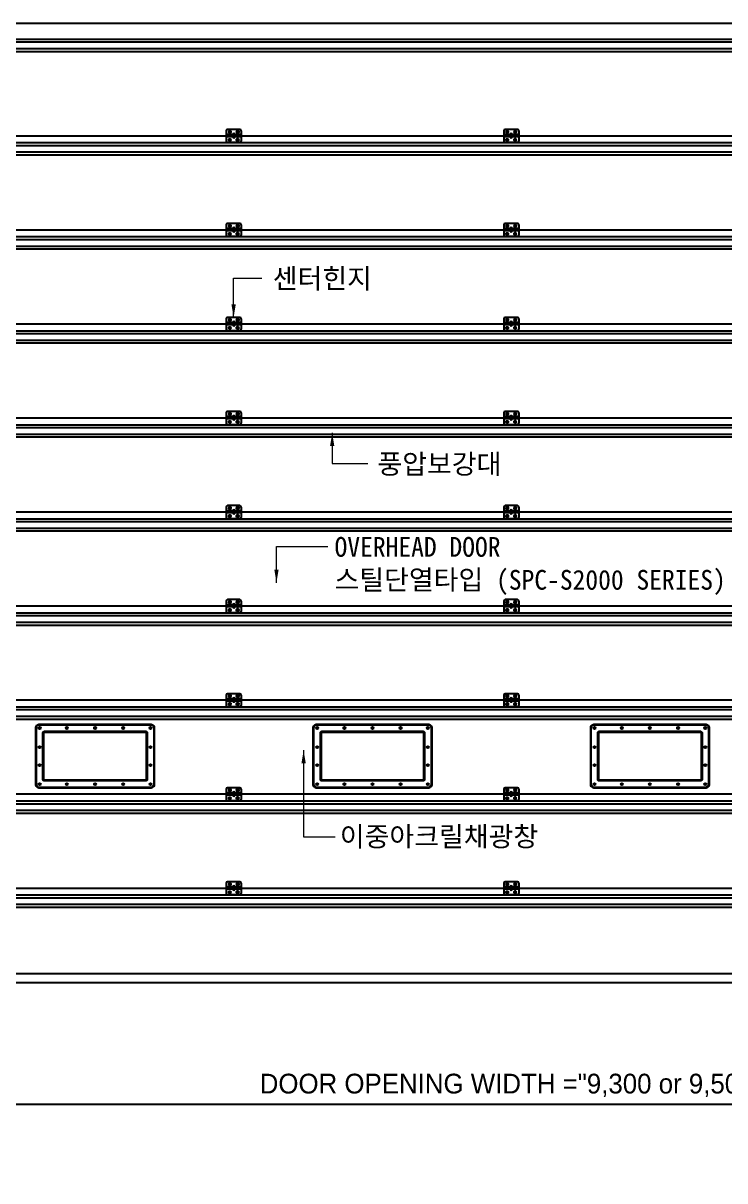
# Model space of a CAD drawing. Header units: millimetres. Extents: x 204328 to 274136, y -196910 to -178068.
# Drawn here: x 252591 to 256321, y -190559 to -184404 of the extents above; entities that cross this region are included whole.
import ezdxf

# ---------------------------------------------------------------- set-up
doc = ezdxf.new("R2010")
doc.units = ezdxf.units.MM
doc.layers.get('Defpoints').update_dxf_attribs({"color": 140})
doc.layers.add('A-DIMS', color=7, linetype='Continuous', lineweight=25)
doc.layers.add('A-MKXS-TEXT1', color=3, linetype='Continuous', lineweight=25)
doc.layers.add('CONC', color=2, linetype='Continuous')
doc.layers.add('LINE', color=8, linetype='Continuous')
doc.styles.add('HY울릉도L', font='')
doc.styles.add('돋움', font='')
doc.styles.add('돋움체', font='')
doc.styles.get('HY울릉도L').set_extended_font_data('Dotum')
doc.styles.get('돋움').set_extended_font_data('Dotum')
doc.styles.get('돋움체').set_extended_font_data('DotumChe')
doc.dimstyles.new('CDIM', dxfattribs={"dimtxt": 3, "dimasz": 1.5, "dimexe": 2, "dimexo": 1, "dimgap": 1, "dimtad": 1, "dimdec": 0, "dimrnd": 0.5, "dimzin": 0, "dimdsep": 32, "dimlunit": 6, "dimtxsty": 'HY울릉도L', "dimblk1": '_CIDOT', "dimblk2": '_CIDOT', "dimsah": 1, "dimcen": 5.5, "dimclrd": 2, "dimclre": 2, "dimclrt": 7, "dimadec": 0, "dimazin": 0, "dimtfac": 1, "dimtdec": 0, "dimtix": 1, "dimtmove": 2, "dimatfit": 1, "dimldrblk": '_CIDOT', "dimfxl": 1, "dimtolj": 1, "dimtzin": 0, "dimlwd": -1, "dimarcsym": 0})
doc.dimstyles.new('ISO-25', dxfattribs={"dimtxt": 2.5, "dimasz": 2.5, "dimexe": 1.25, "dimexo": 0.625, "dimtad": 1, "dimdsep": 46, "dimtxsty": 'Standard', "dimcen": 2.5, "dimadec": 0, "dimazin": 0, "dimtfac": 1, "dimtmove": 0, "dimatfit": 3, "dimfxl": 1, "dimarcsym": 0})

# ---------------------------------------------------------------- blocks, each defined once
blk = doc.blocks.new('중간힌지')
at = {"color": 8}
for p, q in [((-53628.3, -19815.6), (-53628.3, -19870.6)), ((-53613.2, -19815), (-53615, -19817.5)), ((-53615, -19817.5), (-53615, -19823.8)), ((-53609.3, -19815), (-53613.2, -19815)), ((-53609.3, -19815), (-53605.5, -19815)), ((-53605.5, -19815), (-53603.7, -19817.5)), ((-53603.7, -19817.5), (-53603.7, -19823.8)), ((-53571.2, -19815), (-53573, -19817.5)), ((-53573, -19817.5), (-53573, -19823.8)), ((-53567.3, -19815), (-53571.2, -19815)), ((-53567.3, -19815), (-53563.5, -19815)), ((-53563.5, -19815), (-53561.7, -19817.5)), ((-53561.7, -19817.5), (-53561.7, -19823.8)), ((-53548.3, -19815.6), (-53548.3, -19870.6)), ((-53613.2, -19826.3), (-53615, -19823.8)), ((-53613.2, -19857.6), (-53615, -19860)), ((-53615, -19866.3), (-53615, -19860)), ((-53613.2, -19868.8), (-53615, -19866.3)), ((-53613.2, -19826.3), (-53605.5, -19826.3)), ((-53613.2, -19857.6), (-53605.5, -19857.6)), ((-53609.3, -19868.8), (-53613.2, -19868.8)), ((-53609.3, -19868.8), (-53605.5, -19868.8)), ((-53605.5, -19826.3), (-53603.7, -19823.8)), ((-53605.5, -19857.6), (-53603.7, -19860)), ((-53605.5, -19868.8), (-53603.7, -19866.3)), ((-53604.6, -19835.2), (-53604.6, -19847.2)), ((-53603.7, -19866.3), (-53603.7, -19860)), ((-53571.2, -19826.3), (-53573, -19823.8)), ((-53571.2, -19857.6), (-53573, -19860)), ((-53573, -19866.3), (-53573, -19860)), ((-53571.2, -19868.8), (-53573, -19866.3)), ((-53572.1, -19835.2), (-53572.1, -19847.2)), ((-53563.5, -19826.3), (-53571.2, -19826.3)), ((-53563.5, -19857.6), (-53571.2, -19857.6)), ((-53567.3, -19868.8), (-53571.2, -19868.8)), ((-53567.3, -19868.8), (-53563.5, -19868.8)), ((-53563.5, -19826.3), (-53561.7, -19823.8)), ((-53563.5, -19857.6), (-53561.7, -19860)), ((-53563.5, -19868.8), (-53561.7, -19866.3)), ((-53561.7, -19866.3), (-53561.7, -19860))]:
    blk.add_line(p, q, dxfattribs=at)
at = {"color": 8, "linetype": 'Continuous'}
for p, q in [((-53555.8, -19808.1), (-53620.8, -19808.1)), ((-53593.3, -19835.2), (-53628.3, -19835.2)), ((-53593.3, -19847.2), (-53628.3, -19847.2)), ((-53555.8, -19878.1), (-53620.8, -19878.1)), ((-53548.3, -19835.2), (-53593.3, -19835.2)), ((-53548.3, -19847.2), (-53593.3, -19847.2))]:
    blk.add_line(p, q, dxfattribs=at)
at = {"color": 8}
for centre, radius in [((-53609.3, -19820.6), 5.62), ((-53609.3, -19820.6), 3.53), ((-53609.3, -19820.6), 2.7), ((-53567.3, -19820.6), 5.62), ((-53567.3, -19820.6), 3.53), ((-53567.3, -19820.6), 2.7), ((-53609.3, -19863.2), 5.62), ((-53609.3, -19863.2), 3.53), ((-53609.3, -19863.2), 2.7), ((-53567.3, -19863.2), 5.62), ((-53567.3, -19863.2), 3.53), ((-53567.3, -19863.2), 2.7)]:
    blk.add_circle(centre, radius, dxfattribs=at)
for centre, radius, start, end in [((-53620.8, -19815.6), 7.5, 90, 180), ((-53555.8, -19815.6), 7.5, 0, 90), ((-53620.8, -19870.6), 7.5, 180, 270), ((-53588.3, -19835.2), 5, 0, 180), ((-53588.3, -19847.2), 5, 180, 0), ((-53555.8, -19870.6), 7.5, 270, 0)]:
    blk.add_arc(centre, radius, start, end, dxfattribs=at)
blk = doc.blocks.new('_CIDOT')
at = {"color": 0, "linetype": 'ByBlock'}
blk.add_line((2, 0), (-1, 0), dxfattribs=at)
at = {"color": 0, "linetype": 'ByBlock', "const_width": 0.5}
blk.add_lwpolyline([(-0.25, 0, 1), (0.25, 0, 1)], format="xyb", close=True, dxfattribs=at)
blk = doc.blocks.new('*D49')
at = {"layer": 'A-DIMS', "lineweight": -2, "transparency": 16777216}
for p, q in [((250635.3, -189539), (250635.3, -190220.8)), ((259735.3, -189539), (259735.3, -190220.8))]:
    blk.add_line(p, q, dxfattribs=at)
at = {"layer": 'A-DIMS', "transparency": 16777216}
blk.add_line((250687.8, -190150.8), (259682.8, -190150.8), dxfattribs=at)
at = {"layer": 'Defpoints', "color": 0, "transparency": 16777216}
for p in [(250635.3, -189504, 0), (259735.3, -189504, 0), (259735.3, -190150.8)]:
    blk.add_point(p, dxfattribs=at)
at = {"layer": 'A-DIMS', "transparency": 16777216, "xscale": 52.5, "yscale": 52.5, "zscale": 52.5, "rotation": 180}
blk.add_blockref('_CIDOT', (250635.3, -190150.8), dxfattribs=at)
at = {"layer": 'A-DIMS', "transparency": 16777216, "xscale": 52.5, "yscale": 52.5, "zscale": 52.5}
blk.add_blockref('_CIDOT', (259735.3, -190150.8), dxfattribs=at)
at = {"layer": 'A-DIMS', "color": 3, "transparency": 16777216, "insert": (255185.3, -190051.9), "char_height": 105, "attachment_point": 5, "style": '돋움'}
blk.add_mtext('\\A1;DOOR OPENING WIDTH ="9,300 or 9,500"', dxfattribs=at)

msp = doc.modelspace()

# ---------------------------------------------------------------- linework, layer by layer
at = {"color": 3}
for p, q in [((250610.3, -184404, 0), (259760.3, -184404, 0)), ((259610.3, -185004, 0), (250760.4, -185004)), ((259610.3, -185504, 0), (250760.4, -185504)), ((259610.3, -186004, 0), (250760.4, -186004)), ((259610.3, -186504, 0), (250760.4, -186504)), ((259610.3, -187004, 0), (250760.4, -187004)), ((259610.3, -187504, 0), (250760.4, -187504)), ((259610.3, -188004, 0), (250760.4, -188004)), ((259610.3, -188504, 0), (250760.4, -188504)), ((259610.3, -189004, 0), (250760.4, -189004))]:
    msp.add_line(p, q, dxfattribs=at)
at = {"color": 5, "ltscale": 50}
for p, q in [((250945.4, -184489, 0), (259425.3, -184489, 0)), ((250945.4, -184504, 0), (259425.3, -184504, 0)), ((250945.4, -184539, 0), (259425.3, -184539, 0)), ((250945.4, -184554, 0), (259425.3, -184554, 0)), ((250945.4, -185039, 0), (259425.3, -185039, 0)), ((250945.4, -185054, 0), (259425.3, -185054, 0)), ((250945.4, -185089, 0), (259425.3, -185089, 0)), ((250945.4, -185104, 0), (259425.3, -185104, 0)), ((250945.4, -185539, 0), (259425.3, -185539, 0)), ((250945.4, -185554, 0), (259425.3, -185554, 0)), ((250945.4, -185589, 0), (259425.3, -185589, 0)), ((250945.4, -185604, 0), (259425.3, -185604, 0)), ((250945.4, -186039, 0), (259425.3, -186039, 0)), ((250945.4, -186054, 0), (259425.3, -186054, 0)), ((250945.4, -186089, 0), (259425.3, -186089, 0)), ((250945.4, -186104, 0), (259425.3, -186104, 0)), ((250945.4, -186539, 0), (259425.3, -186539, 0)), ((250945.4, -186554, 0), (259425.3, -186554, 0)), ((250945.4, -186589, 0), (259425.3, -186589, 0)), ((250945.4, -186604, 0), (259425.3, -186604, 0)), ((250945.4, -187039, 0), (259425.3, -187039, 0)), ((250945.4, -187054, 0), (259425.3, -187054, 0)), ((250945.4, -187089, 0), (259425.3, -187089, 0)), ((250945.4, -187104, 0), (259425.3, -187104, 0)), ((250945.4, -187539, 0), (259425.3, -187539, 0)), ((250945.4, -187554, 0), (259425.3, -187554, 0)), ((250945.4, -187589, 0), (259425.3, -187589, 0)), ((250945.4, -187604, 0), (259425.3, -187604, 0)), ((250945.4, -188039, 0), (259425.3, -188039, 0)), ((250945.4, -188054, 0), (259425.3, -188054, 0)), ((250945.4, -188089, 0), (259425.3, -188089, 0)), ((250945.4, -188104, 0), (259425.3, -188104, 0)), ((250945.4, -188539, 0), (259425.3, -188539, 0)), ((250945.4, -188554, 0), (259425.3, -188554, 0)), ((250945.4, -188589, 0), (259425.3, -188589, 0)), ((250945.4, -188604, 0), (259425.3, -188604, 0)), ((250945.4, -189039, 0), (259425.3, -189039, 0)), ((250945.4, -189054, 0), (259425.3, -189054, 0)), ((250945.4, -189089, 0), (259425.3, -189089, 0)), ((250945.4, -189104, 0), (259425.3, -189104, 0))]:
    msp.add_line(p, q, dxfattribs=at)
msp.add_line((259760.3, -189459, 0), (250610.3, -189459, 0))
at = {"elevation": 0}
for points in [[(252657.9, -188451), (252657.9, -188151, -0.414214), (252677.9, -188131), (253267.9, -188131, -0.414214), (253287.9, -188151), (253287.9, -188451, -0.414214), (253267.9, -188471), (252677.9, -188471, -0.414214)], [(252660.9, -188451), (252660.9, -188151, -0.414214), (252677.9, -188134), (253267.9, -188134, -0.414214), (253284.9, -188151), (253284.9, -188451, -0.414214), (253267.9, -188468), (252677.9, -188468, -0.414214)], [(254132.9, -188451), (254132.9, -188151, -0.414214), (254152.9, -188131), (254742.9, -188131, -0.414214), (254762.9, -188151), (254762.9, -188451, -0.414214), (254742.9, -188471), (254152.9, -188471, -0.414214)], [(254135.9, -188451), (254135.9, -188151, -0.414214), (254152.9, -188134), (254742.9, -188134, -0.414214), (254759.9, -188151), (254759.9, -188451, -0.414214), (254742.9, -188468), (254152.9, -188468, -0.414214)], [(255607.8, -188451), (255607.8, -188151, -0.414214), (255627.8, -188131), (256217.8, -188131, -0.414214), (256237.8, -188151), (256237.8, -188451, -0.414214), (256217.8, -188471), (255627.8, -188471, -0.414214)], [(255610.8, -188451), (255610.8, -188151, -0.414214), (255627.8, -188134), (256217.8, -188134, -0.414214), (256234.8, -188151), (256234.8, -188451, -0.414214), (256217.8, -188468), (255627.8, -188468, -0.414214)], [(252695.9, -188426), (252695.9, -188176, -0.414214), (252702.9, -188169), (253242.9, -188169, -0.414214), (253249.9, -188176), (253249.9, -188426, -0.414214), (253242.9, -188433), (252702.9, -188433, -0.414214)], [(252700.9, -188426), (252700.9, -188176, -0.414214), (252702.9, -188174), (253242.9, -188174, -0.414214), (253244.9, -188176), (253244.9, -188426, -0.414214), (253242.9, -188428), (252702.9, -188428, -0.414214)], [(254170.9, -188426), (254170.9, -188176, -0.414214), (254177.9, -188169), (254717.9, -188169, -0.414214), (254724.9, -188176), (254724.9, -188426, -0.414214), (254717.9, -188433), (254177.9, -188433, -0.414214)], [(254175.9, -188426), (254175.9, -188176, -0.414214), (254177.9, -188174), (254717.9, -188174, -0.414214), (254719.9, -188176), (254719.9, -188426, -0.414214), (254717.9, -188428), (254177.9, -188428, -0.414214)], [(255645.8, -188426), (255645.8, -188176, -0.414214), (255652.8, -188169), (256192.8, -188169, -0.414214), (256199.8, -188176), (256199.8, -188426, -0.414214), (256192.8, -188433), (255652.8, -188433, -0.414214)], [(255650.8, -188426), (255650.8, -188176, -0.414214), (255652.8, -188174), (256192.8, -188174, -0.414214), (256194.8, -188176), (256194.8, -188426, -0.414214), (256192.8, -188428), (255652.8, -188428, -0.414214)]]:
    msp.add_lwpolyline(points, format="xyb", close=True, dxfattribs=at)
for centre, radius in [((252678.4, -188151.5, 0), 5.5), ((252678.4, -188151.5, 0), 2.25), ((252823.4, -188151.5, 0), 5.5), ((252823.4, -188151.5, 0), 2.25), ((252972.9, -188151.5, 0), 5.5), ((252972.9, -188151.5, 0), 2.25), ((253122.4, -188151.5, 0), 5.5), ((253122.4, -188151.5, 0), 2.25), ((253267.4, -188151.5, 0), 5.5), ((253267.4, -188151.5, 0), 2.25), ((254153.4, -188151.5, 0), 5.5), ((254153.4, -188151.5, 0), 2.25), ((254298.4, -188151.5, 0), 5.5), ((254298.4, -188151.5, 0), 2.25), ((254447.9, -188151.5, 0), 5.5), ((254447.9, -188151.5, 0), 2.25), ((254597.4, -188151.5, 0), 5.5), ((254597.4, -188151.5, 0), 2.25), ((254742.4, -188151.5, 0), 5.5), ((254742.4, -188151.5, 0), 2.25), ((255628.3, -188151.5, 0), 5.5), ((255628.3, -188151.5, 0), 2.25), ((255773.3, -188151.5, 0), 5.5), ((255773.3, -188151.5, 0), 2.25), ((255922.8, -188151.5, 0), 5.5), ((255922.8, -188151.5, 0), 2.25), ((256072.3, -188151.5, 0), 5.5), ((256072.3, -188151.5, 0), 2.25), ((256217.3, -188151.5, 0), 5.5), ((256217.3, -188151.5, 0), 2.25), ((252678.4, -188253, 0), 5.5), ((252678.4, -188253, 0), 2.25), ((253267.4, -188253, 0), 5.5), ((253267.4, -188253, 0), 2.25), ((254153.4, -188253, 0), 5.5), ((254153.4, -188253, 0), 2.25), ((254742.4, -188253, 0), 5.5), ((254742.4, -188253, 0), 2.25), ((255628.3, -188253, 0), 5.5), ((255628.3, -188253, 0), 2.25), ((256217.3, -188253, 0), 5.5), ((256217.3, -188253, 0), 2.25), ((252678.4, -188349, 0), 5.5), ((252678.4, -188349, 0), 2.25), ((253267.4, -188349, 0), 5.5), ((253267.4, -188349, 0), 2.25), ((254153.4, -188349, 0), 5.5), ((254153.4, -188349, 0), 2.25), ((254742.4, -188349, 0), 5.5), ((254742.4, -188349, 0), 2.25), ((255628.3, -188349, 0), 5.5), ((255628.3, -188349, 0), 2.25), ((256217.3, -188349, 0), 5.5), ((256217.3, -188349, 0), 2.25), ((252678.4, -188450.5, 0), 5.5), ((252678.4, -188450.5, 0), 2.25), ((252823.4, -188450.5, 0), 5.5), ((252823.4, -188450.5, 0), 2.25), ((252972.9, -188450.5, 0), 5.5), ((252972.9, -188450.5, 0), 2.25), ((253122.4, -188450.5, 0), 5.5), ((253122.4, -188450.5, 0), 2.25), ((253267.4, -188450.5, 0), 5.5), ((253267.4, -188450.5, 0), 2.25), ((254153.4, -188450.5, 0), 5.5), ((254153.4, -188450.5, 0), 2.25), ((254298.4, -188450.5, 0), 5.5), ((254298.4, -188450.5, 0), 2.25), ((254447.9, -188450.5, 0), 5.5), ((254447.9, -188450.5, 0), 2.25), ((254597.4, -188450.5, 0), 5.5), ((254597.4, -188450.5, 0), 2.25), ((254742.4, -188450.5, 0), 5.5), ((254742.4, -188450.5, 0), 2.25), ((255628.3, -188450.5, 0), 5.5), ((255628.3, -188450.5, 0), 2.25), ((255773.3, -188450.5, 0), 5.5), ((255773.3, -188450.5, 0), 2.25), ((255922.8, -188450.5, 0), 5.5), ((255922.8, -188450.5, 0), 2.25), ((256072.3, -188450.5, 0), 5.5), ((256072.3, -188450.5, 0), 2.25), ((256217.3, -188450.5, 0), 5.5), ((256217.3, -188450.5, 0), 2.25)]:
    msp.add_circle(centre, radius)
at = {"layer": 'LINE', "color": 2, "ltscale": 50}
msp.add_line((249607.4, -189504), (260658, -189504, 0), dxfattribs=at)

# ---------------------------------------------------------------- block references
at = {"layer": 'CONC'}
for p in [(307298.7, -165160.9, 0), (308773.7, -165160.9, 0), (307298.7, -165660.9, 0), (308773.7, -165660.9, 0), (307298.7, -166160.9, 0), (308773.7, -166160.9, 0), (307298.7, -166660.9, 0), (308773.7, -166660.9, 0), (307298.7, -167160.9, 0), (308773.7, -167160.9, 0), (307298.7, -167660.9, 0), (308773.7, -167660.9, 0), (307298.7, -168160.9, 0), (308773.7, -168160.9, 0), (307298.7, -168660.9, 0), (308773.7, -168660.9, 0), (307298.7, -169160.9, 0), (308773.7, -169160.9, 0)]:
    msp.add_blockref('중간힌지', p, dxfattribs=at)

# ---------------------------------------------------------------- texts
at = {"layer": 'A-MKXS-TEXT1', "color": 0, "char_height": 105, "attachment_point": 7, "style": '돋움체'}
for s, insert in [('센터힌지', (253917.6, -185825.6, 0)), ('풍압보강대', (254474.4, -186811.1, 0)), ('OVERHEAD DOOR \\P스틸단열타입 (SPC-S2000 SERIES)', (254246.2, -187444.1, 0)), ('이중아크릴채광창', (254274.4, -188792.3, 0))]:
    msp.add_mtext(s, dxfattribs=dict(at, insert=insert))

# ---------------------------------------------------------------- dimensions: what is measured, and where the dimension line sits
at = {"layer": 'A-DIMS'}
dim = msp.add_linear_dim(base=(259735.3, -190150.8, 0), p1=(250635.3, -189504, 0), p2=(259735.3, -189504, 0), text='DOOR OPENING WIDTH ="9,300 or 9,500"', dimstyle='CDIM', override={"dimscale": 35, "dimtxsty": '돋움', "dimclrd": 256, "dimclre": 256, "dimclrt": 3}, dxfattribs=at)
dim.commit()
dim.dimension.update_dxf_attribs({"geometry": '*D49', "text_midpoint": (255185.3, -190051.9, 0)})

# ---------------------------------------------------------------- leaders
for points in [[(253709.6, -185969, 0), (253709.6, -185760.1, 0), (253858.9, -185760.1, 0)], [(254233.6, -186582.8, 0), (254233.6, -186745.5, 0), (254423.3, -186745.5, 0)], [(253937.4, -187378.9, 0), (253937.4, -187185.9, 0), (254210.6, -187185.9, 0)], [(254081.6, -188269.7, 0), (254081.6, -188729.8, 0), (254248.8, -188729.8, 0)]]:
    msp.add_leader(points, dimstyle='ISO-25', override={"dimasz": 70, "dimtad": 0, "dimclrd": 1, "dimlwd": 9})

doc.saveas('drawing.dxf')
